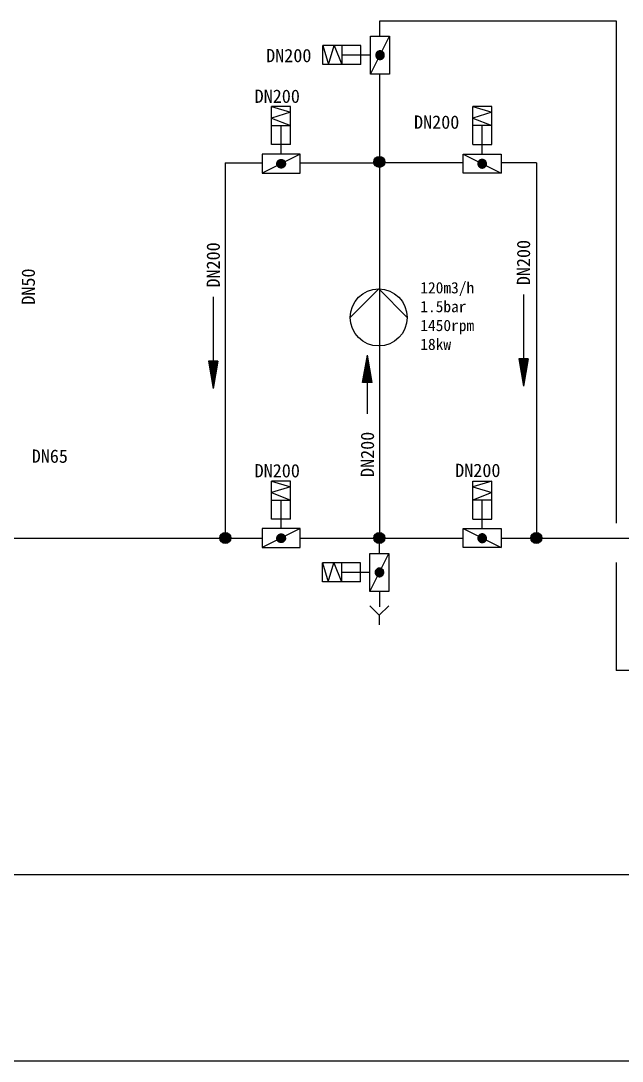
# Model space of a CAD drawing. Header units: millimetres. Extents: x 702 to 1891, y -286 to 555.
# Drawn here: x 1026.2 to 1077.9, y 144.3 to 233.8 of the extents above; entities that cross this region are included whole.
import ezdxf
from ezdxf.enums import TextEntityAlignment as Align

# ---------------------------------------------------------------- set-up
doc = ezdxf.new("R2010")
doc.units = ezdxf.units.MM
doc.header["$MEASUREMENT"] = 0
doc.linetypes.add('1', pattern=[0])
doc.layers.get('0').update_dxf_attribs({"linetype": 'CONTINUOUS'})
doc.layers.add('PRODUKT', color=3, linetype='CONTINUOUS')
doc.layers.add('TEXT', color=7, linetype='CONTINUOUS')

# ---------------------------------------------------------------- blocks, each defined once
blk = doc.blocks.new('P')
at = {"color": 3, "linetype": 'Continuous'}
for p, q in [((0, 2.2), (12.5, 0)), ((0, -2.2), (0, 2.2)), ((0, 1.73), (9.8, 0)), ((0, 1.25), (7.1, 0)), ((0, 0.78), (4.4, 0)), ((0, 0.3), (1.7, 0)), ((0, 0), (12.5, 0)), ((0, -2.2), (12.5, 0)), ((0, -0.3), (1.7, 0)), ((0, -0.78), (4.4, 0)), ((0, -1.25), (7.1, 0)), ((0, -1.73), (9.8, 0))]:
    blk.add_line(p, q, dxfattribs=at)

msp = doc.modelspace()

# ---------------------------------------------------------------- hatches: boundary and pattern name
at = {"layer": 'TEXT'}
for points in [[(1057.525, 221.699, 1), (1056.575, 221.699, 1)], [(1044.272, 189.324, 1), (1043.322, 189.324, 1)], [(1057.525, 189.324, 1), (1056.575, 189.324, 1)], [(1071.031, 189.324, 1), (1070.08, 189.324, 1)]]:
    msp.add_hatch(color=256, dxfattribs=at).paths.add_polyline_path(points)

# ---------------------------------------------------------------- linework, layer by layer
at = {"color": 3}
for p, q in [((1056.281, 232.523), (1057.916, 232.523)), ((1056.281, 229.252), (1056.281, 232.523)), ((1056.281, 229.252), (1057.916, 232.523)), ((1057.916, 232.523), (1057.916, 229.252)), ((1052.192, 230.07), (1052.192, 231.705)), ((1052.192, 231.705), (1052.682, 230.07)), ((1055.463, 231.705), (1052.192, 231.705)), ((1052.682, 230.07), (1053.173, 231.705)), ((1053.173, 231.705), (1053.827, 230.07)), ((1053.827, 231.705), (1053.827, 230.07)), ((1055.463, 230.07), (1055.463, 231.705)), ((1056.777, 231.047), (1056.762, 231.013)), ((1056.795, 231.08), (1056.777, 231.047)), ((1057.276, 230.555), (1056.779, 231.052)), ((1056.816, 231.11), (1056.795, 231.08)), ((1057.305, 230.572), (1056.796, 231.082)), ((1057.333, 230.591), (1056.815, 231.109)), ((1056.841, 231.139), (1056.816, 231.11)), ((1057.358, 230.612), (1056.836, 231.134)), ((1056.868, 231.164), (1056.841, 231.139)), ((1057.381, 230.636), (1056.859, 231.157)), ((1056.897, 231.187), (1056.868, 231.164)), ((1057.402, 230.661), (1056.885, 231.178)), ((1056.929, 231.207), (1056.897, 231.187)), ((1057.421, 230.688), (1056.912, 231.197)), ((1056.962, 231.223), (1056.929, 231.207)), ((1057.437, 230.718), (1056.942, 231.213)), ((1056.997, 231.236), (1056.962, 231.223)), ((1057.451, 230.75), (1056.974, 231.228)), ((1057.033, 231.245), (1056.997, 231.236)), ((1057.463, 230.785), (1057.008, 231.239)), ((1057.07, 231.251), (1057.033, 231.245)), ((1057.471, 230.822), (1057.046, 231.248)), ((1057.108, 231.253), (1057.07, 231.251)), ((1057.476, 230.864), (1057.088, 231.252)), ((1057.115, 231.253), (1057.108, 231.253)), ((1057.152, 231.25), (1057.115, 231.253)), ((1057.476, 230.911), (1057.135, 231.252)), ((1057.189, 231.244), (1057.152, 231.25)), ((1057.225, 231.233), (1057.189, 231.244)), ((1057.467, 230.965), (1057.189, 231.244)), ((1057.26, 231.22), (1057.225, 231.233)), ((1057.444, 231.035), (1057.259, 231.22)), ((1057.293, 231.203), (1057.26, 231.22)), ((1057.324, 231.183), (1057.293, 231.203)), ((1057.353, 231.159), (1057.324, 231.183)), ((1057.38, 231.133), (1057.353, 231.159)), ((1057.403, 231.104), (1057.38, 231.133)), ((1057.424, 231.073), (1057.403, 231.104)), ((1057.442, 231.041), (1057.424, 231.073)), ((1057.456, 231.006), (1057.442, 231.041)), ((1055.463, 230.887), (1053.827, 230.887)), ((1056.281, 230.887), (1055.463, 230.887)), ((1056.743, 230.941), (1056.739, 230.904)), ((1057.131, 230.515), (1056.739, 230.907)), ((1056.739, 230.904), (1056.739, 230.867)), ((1056.739, 230.867), (1056.742, 230.83)), ((1057.085, 230.515), (1056.739, 230.861)), ((1056.742, 230.83), (1056.75, 230.793)), ((1056.751, 230.978), (1056.743, 230.941)), ((1057.172, 230.52), (1056.744, 230.948)), ((1057.031, 230.523), (1056.746, 230.807)), ((1056.75, 230.793), (1056.761, 230.758)), ((1056.762, 231.013), (1056.751, 230.978)), ((1057.21, 230.529), (1056.753, 230.986)), ((1056.761, 230.758), (1056.775, 230.723)), ((1057.244, 230.541), (1056.765, 231.02)), ((1056.964, 230.544), (1056.768, 230.74)), ((1056.775, 230.723), (1056.793, 230.691)), ((1056.793, 230.691), (1056.814, 230.66)), ((1056.814, 230.66), (1056.838, 230.631)), ((1056.838, 230.631), (1056.865, 230.606)), ((1056.865, 230.606), (1056.894, 230.582)), ((1056.894, 230.582), (1056.926, 230.562)), ((1056.926, 230.562), (1056.959, 230.546)), ((1056.959, 230.546), (1056.994, 230.533)), ((1056.994, 230.533), (1057.03, 230.523)), ((1057.03, 230.523), (1057.067, 230.517)), ((1057.067, 230.517), (1057.104, 230.515)), ((1057.104, 230.515), (1057.141, 230.516)), ((1057.141, 230.516), (1057.178, 230.521)), ((1057.178, 230.521), (1057.214, 230.53)), ((1057.214, 230.53), (1057.249, 230.543)), ((1057.249, 230.543), (1057.283, 230.559)), ((1057.283, 230.559), (1057.315, 230.578)), ((1057.315, 230.578), (1057.344, 230.601)), ((1057.344, 230.601), (1057.372, 230.626)), ((1057.372, 230.626), (1057.396, 230.654)), ((1057.396, 230.654), (1057.418, 230.684)), ((1057.418, 230.684), (1057.437, 230.716)), ((1057.437, 230.716), (1057.452, 230.751)), ((1057.452, 230.751), (1057.463, 230.786)), ((1057.466, 230.97), (1057.456, 231.006)), ((1057.463, 230.786), (1057.471, 230.822)), ((1057.473, 230.934), (1057.466, 230.97)), ((1057.471, 230.822), (1057.476, 230.859)), ((1057.476, 230.897), (1057.473, 230.934)), ((1057.476, 230.859), (1057.476, 230.897)), ((1055.463, 230.07), (1052.192, 230.07)), ((1057.916, 229.252), (1056.281, 229.252)), ((1055.414, 187.187), (1052.143, 187.187)), ((1052.143, 187.187), (1052.634, 185.552)), ((1052.143, 185.552), (1052.143, 187.187)), ((1052.634, 185.552), (1053.125, 187.187)), ((1053.125, 187.187), (1053.779, 185.552)), ((1053.779, 187.187), (1053.779, 185.552)), ((1055.414, 185.552), (1055.414, 187.187)), ((1056.232, 188.005), (1057.868, 188.005)), ((1056.232, 184.734), (1057.868, 188.005)), ((1056.232, 184.734), (1056.232, 188.005)), ((1057.868, 188.005), (1057.868, 184.734)), ((1055.414, 186.369), (1053.779, 186.369)), ((1056.232, 186.369), (1055.414, 186.369)), ((1056.691, 186.386), (1056.69, 186.349)), ((1056.69, 186.349), (1056.694, 186.312)), ((1056.695, 186.423), (1056.691, 186.386)), ((1057.082, 185.997), (1056.691, 186.389)), ((1057.036, 185.997), (1056.691, 186.343)), ((1056.694, 186.312), (1056.701, 186.275)), ((1056.702, 186.46), (1056.695, 186.423)), ((1057.124, 186.002), (1056.696, 186.43)), ((1056.983, 186.005), (1056.698, 186.289)), ((1056.701, 186.275), (1056.712, 186.24)), ((1056.713, 186.495), (1056.702, 186.46)), ((1057.161, 186.011), (1056.704, 186.468)), ((1056.728, 186.529), (1056.713, 186.495)), ((1057.196, 186.023), (1056.716, 186.502)), ((1056.747, 186.562), (1056.728, 186.529)), ((1057.228, 186.037), (1056.731, 186.534)), ((1056.768, 186.592), (1056.747, 186.562)), ((1057.257, 186.054), (1056.748, 186.563)), ((1057.284, 186.073), (1056.767, 186.591)), ((1056.792, 186.621), (1056.768, 186.592)), ((1057.309, 186.094), (1056.788, 186.616)), ((1056.819, 186.646), (1056.792, 186.621)), ((1057.332, 186.118), (1056.811, 186.639)), ((1056.849, 186.669), (1056.819, 186.646)), ((1057.353, 186.143), (1056.836, 186.66)), ((1056.88, 186.689), (1056.849, 186.669)), ((1057.372, 186.17), (1056.864, 186.679)), ((1056.914, 186.705), (1056.88, 186.689)), ((1057.389, 186.2), (1056.893, 186.695)), ((1056.949, 186.718), (1056.914, 186.705)), ((1057.403, 186.232), (1056.925, 186.71)), ((1056.985, 186.727), (1056.949, 186.718)), ((1057.415, 186.267), (1056.96, 186.721)), ((1057.022, 186.733), (1056.985, 186.727)), ((1057.423, 186.304), (1056.998, 186.73)), ((1057.059, 186.735), (1057.022, 186.733)), ((1057.428, 186.346), (1057.04, 186.734)), ((1057.067, 186.735), (1057.059, 186.735)), ((1057.104, 186.732), (1057.067, 186.735)), ((1057.427, 186.393), (1057.086, 186.734)), ((1057.141, 186.726), (1057.104, 186.732)), ((1057.176, 186.715), (1057.141, 186.726)), ((1057.419, 186.447), (1057.141, 186.725)), ((1057.211, 186.702), (1057.176, 186.715)), ((1057.396, 186.517), (1057.21, 186.702)), ((1057.244, 186.685), (1057.211, 186.702)), ((1057.275, 186.665), (1057.244, 186.685)), ((1057.305, 186.641), (1057.275, 186.665)), ((1057.331, 186.615), (1057.305, 186.641)), ((1057.355, 186.586), (1057.331, 186.615)), ((1057.376, 186.555), (1057.355, 186.586)), ((1057.393, 186.522), (1057.376, 186.555)), ((1057.407, 186.488), (1057.393, 186.522)), ((1057.403, 186.232), (1057.415, 186.268)), ((1057.418, 186.452), (1057.407, 186.488)), ((1057.415, 186.268), (1057.423, 186.304)), ((1057.425, 186.416), (1057.418, 186.452)), ((1057.423, 186.304), (1057.427, 186.341)), ((1057.428, 186.379), (1057.425, 186.416)), ((1057.427, 186.341), (1057.428, 186.379)), ((1055.414, 185.552), (1052.143, 185.552)), ((1056.712, 186.24), (1056.727, 186.205)), ((1056.915, 186.026), (1056.719, 186.222)), ((1056.727, 186.205), (1056.745, 186.173)), ((1056.745, 186.173), (1056.766, 186.142)), ((1056.766, 186.142), (1056.79, 186.113)), ((1056.79, 186.113), (1056.816, 186.087)), ((1056.816, 186.087), (1056.846, 186.064)), ((1056.846, 186.064), (1056.877, 186.044)), ((1056.877, 186.044), (1056.91, 186.028)), ((1056.91, 186.028), (1056.945, 186.014)), ((1056.945, 186.014), (1056.981, 186.005)), ((1056.981, 186.005), (1057.018, 185.999)), ((1057.018, 185.999), (1057.055, 185.997)), ((1057.055, 185.997), (1057.093, 185.998)), ((1057.093, 185.998), (1057.129, 186.003)), ((1057.129, 186.003), (1057.166, 186.012)), ((1057.166, 186.012), (1057.201, 186.025)), ((1057.201, 186.025), (1057.234, 186.041)), ((1057.234, 186.041), (1057.266, 186.06)), ((1057.266, 186.06), (1057.296, 186.083)), ((1057.296, 186.083), (1057.323, 186.108)), ((1057.323, 186.108), (1057.348, 186.136)), ((1057.348, 186.136), (1057.37, 186.166)), ((1057.37, 186.166), (1057.388, 186.198)), ((1057.388, 186.198), (1057.403, 186.232)), ((1057.868, 184.734), (1056.232, 184.734))]:
    msp.add_line(p, q, dxfattribs=at)
at = {"color": 3, "linetype": '1'}
for p, q in [((1047.776, 223.186), (1047.776, 226.457)), ((1049.412, 226.457), (1047.776, 226.457)), ((1047.776, 226.457), (1049.412, 225.967)), ((1049.412, 225.967), (1047.776, 225.476)), ((1049.412, 223.186), (1049.412, 226.457)), ((1065.081, 223.186), (1065.081, 226.457)), ((1065.081, 226.457), (1066.717, 225.967)), ((1066.717, 226.457), (1065.081, 226.457)), ((1066.717, 225.967), (1065.081, 225.476)), ((1066.717, 223.186), (1066.717, 226.457)), ((1047.776, 225.476), (1049.412, 224.822)), ((1047.776, 224.822), (1049.412, 224.822)), ((1048.594, 223.186), (1048.594, 224.822)), ((1065.081, 225.476), (1066.717, 224.822)), ((1047.776, 194.223), (1049.412, 193.732)), ((1049.412, 194.223), (1047.776, 194.223)), ((1047.776, 190.952), (1047.776, 194.223)), ((1049.412, 193.732), (1047.776, 193.242)), ((1049.412, 190.952), (1049.412, 194.223)), ((1065.081, 190.952), (1065.081, 194.223)), ((1066.717, 194.223), (1065.081, 193.732)), ((1065.081, 194.223), (1066.717, 194.223)), ((1065.081, 193.732), (1066.717, 193.242)), ((1066.717, 190.952), (1066.717, 194.223)), ((1047.776, 193.242), (1049.412, 192.587)), ((1047.776, 192.587), (1049.412, 192.587)), ((1048.594, 190.952), (1048.594, 192.587)), ((1066.717, 193.242), (1065.081, 192.587)), ((1066.717, 192.587), (1065.081, 192.587)), ((1065.899, 190.952), (1065.899, 192.587)), ((1049.412, 190.952), (1047.776, 190.952)), ((1048.594, 190.134), (1048.594, 190.952)), ((1065.081, 190.952), (1066.717, 190.952)), ((1065.899, 190.134), (1065.899, 190.952)), ((1050.229, 190.134), (1046.958, 188.498)), ((1046.958, 190.134), (1046.958, 188.498)), ((1050.229, 190.134), (1046.958, 190.134)), ((1050.229, 188.498), (1050.229, 190.134)), ((1064.264, 188.498), (1064.264, 190.134)), ((1064.264, 190.134), (1067.535, 188.498)), ((1064.264, 190.134), (1067.535, 190.134)), ((1067.535, 190.134), (1067.535, 188.498)), ((1048.229, 189.307), (1048.23, 189.344)), ((1048.617, 188.939), (1048.229, 189.327)), ((1048.229, 189.299), (1048.229, 189.307)), ((1048.231, 189.262), (1048.229, 189.299)), ((1048.23, 189.344), (1048.236, 189.381)), ((1048.57, 188.939), (1048.23, 189.28)), ((1048.238, 189.226), (1048.231, 189.262)), ((1048.659, 188.943), (1048.234, 189.368)), ((1048.236, 189.381), (1048.245, 189.417)), ((1048.248, 189.19), (1048.238, 189.226)), ((1048.516, 188.947), (1048.238, 189.225)), ((1048.697, 188.952), (1048.242, 189.406)), ((1048.245, 189.417), (1048.258, 189.452)), ((1048.261, 189.155), (1048.248, 189.19)), ((1048.731, 188.963), (1048.254, 189.441)), ((1048.258, 189.452), (1048.275, 189.486)), ((1048.446, 188.97), (1048.261, 189.156)), ((1048.278, 189.122), (1048.261, 189.155)), ((1048.763, 188.977), (1048.268, 189.473)), ((1048.275, 189.486), (1048.294, 189.517)), ((1048.299, 189.091), (1048.278, 189.122)), ((1048.793, 188.994), (1048.285, 189.502)), ((1048.294, 189.517), (1048.317, 189.547)), ((1048.322, 189.062), (1048.299, 189.091)), ((1048.82, 189.013), (1048.303, 189.53)), ((1048.317, 189.547), (1048.343, 189.574)), ((1048.348, 189.035), (1048.322, 189.062)), ((1048.846, 189.034), (1048.324, 189.555)), ((1048.343, 189.574), (1048.371, 189.598)), ((1048.869, 189.057), (1048.347, 189.578)), ((1048.377, 189.011), (1048.348, 189.035)), ((1048.371, 189.598), (1048.401, 189.62)), ((1048.89, 189.082), (1048.372, 189.599)), ((1048.408, 188.991), (1048.377, 189.011)), ((1048.909, 189.109), (1048.4, 189.619)), ((1048.401, 189.62), (1048.434, 189.638)), ((1048.441, 188.973), (1048.408, 188.991)), ((1048.926, 189.139), (1048.429, 189.635)), ((1048.434, 189.638), (1048.468, 189.653)), ((1048.475, 188.959), (1048.441, 188.973)), ((1048.94, 189.17), (1048.461, 189.65)), ((1048.468, 189.653), (1048.504, 189.664)), ((1048.511, 188.948), (1048.475, 188.959)), ((1048.952, 189.205), (1048.495, 189.662)), ((1048.504, 189.664), (1048.54, 189.672)), ((1048.548, 188.941), (1048.511, 188.948)), ((1048.961, 189.242), (1048.533, 189.67)), ((1048.54, 189.672), (1048.577, 189.676)), ((1048.966, 189.284), (1048.574, 189.675)), ((1048.577, 189.676), (1048.614, 189.676)), ((1048.614, 189.676), (1048.651, 189.672)), ((1048.966, 189.33), (1048.62, 189.675)), ((1048.659, 188.943), (1048.622, 188.939)), ((1048.651, 189.672), (1048.688, 189.665)), ((1048.695, 188.951), (1048.659, 188.943)), ((1048.959, 189.383), (1048.674, 189.668)), ((1048.688, 189.665), (1048.724, 189.654)), ((1048.731, 188.963), (1048.695, 188.951)), ((1048.724, 189.654), (1048.758, 189.639)), ((1048.765, 188.978), (1048.731, 188.963)), ((1048.937, 189.451), (1048.741, 189.647)), ((1048.758, 189.639), (1048.791, 189.622)), ((1048.797, 188.997), (1048.765, 188.978)), ((1048.791, 189.622), (1048.821, 189.601)), ((1048.827, 189.018), (1048.797, 188.997)), ((1048.821, 189.601), (1048.85, 189.576)), ((1048.855, 189.043), (1048.827, 189.018)), ((1048.85, 189.576), (1048.876, 189.55)), ((1048.881, 189.07), (1048.855, 189.043)), ((1048.876, 189.55), (1048.899, 189.52)), ((1048.903, 189.1), (1048.881, 189.07)), ((1048.899, 189.52), (1048.919, 189.489)), ((1048.922, 189.132), (1048.903, 189.1)), ((1048.919, 189.489), (1048.935, 189.456)), ((1048.938, 189.165), (1048.922, 189.132)), ((1048.935, 189.456), (1048.949, 189.421)), ((1048.951, 189.201), (1048.938, 189.165)), ((1048.949, 189.421), (1048.958, 189.385)), ((1048.96, 189.237), (1048.951, 189.201)), ((1048.958, 189.385), (1048.964, 189.348)), ((1048.965, 189.274), (1048.96, 189.237)), ((1048.964, 189.348), (1048.967, 189.311)), ((1048.967, 189.311), (1048.965, 189.274)), ((1065.529, 189.348), (1065.526, 189.311)), ((1065.526, 189.311), (1065.528, 189.274)), ((1065.527, 189.284), (1065.919, 189.675)), ((1065.527, 189.33), (1065.873, 189.675)), ((1065.528, 189.274), (1065.533, 189.237)), ((1065.535, 189.385), (1065.529, 189.348)), ((1065.532, 189.242), (1065.96, 189.67)), ((1065.533, 189.237), (1065.542, 189.201)), ((1065.534, 189.383), (1065.819, 189.668)), ((1065.544, 189.421), (1065.535, 189.385)), ((1065.541, 189.205), (1065.998, 189.662)), ((1065.542, 189.201), (1065.555, 189.165)), ((1065.558, 189.456), (1065.544, 189.421)), ((1065.553, 189.17), (1066.032, 189.65)), ((1065.555, 189.165), (1065.571, 189.132)), ((1065.556, 189.451), (1065.752, 189.647)), ((1065.574, 189.489), (1065.558, 189.456)), ((1065.567, 189.139), (1066.064, 189.635)), ((1065.571, 189.132), (1065.59, 189.1)), ((1065.594, 189.52), (1065.574, 189.489)), ((1065.584, 189.109), (1066.093, 189.619)), ((1065.59, 189.1), (1065.612, 189.07)), ((1065.617, 189.55), (1065.594, 189.52)), ((1065.603, 189.082), (1066.121, 189.599)), ((1065.612, 189.07), (1065.638, 189.043)), ((1065.643, 189.576), (1065.617, 189.55)), ((1065.624, 189.057), (1066.146, 189.578)), ((1065.638, 189.043), (1065.666, 189.018)), ((1065.672, 189.601), (1065.643, 189.576)), ((1065.647, 189.034), (1066.169, 189.555)), ((1065.666, 189.018), (1065.696, 188.997)), ((1065.702, 189.622), (1065.672, 189.601)), ((1065.673, 189.013), (1066.19, 189.53)), ((1065.696, 188.997), (1065.728, 188.978)), ((1065.7, 188.994), (1066.209, 189.502)), ((1065.735, 189.639), (1065.702, 189.622)), ((1065.728, 188.978), (1065.762, 188.963)), ((1065.73, 188.977), (1066.225, 189.473)), ((1065.769, 189.654), (1065.735, 189.639)), ((1065.762, 188.963), (1066.239, 189.441)), ((1065.762, 188.963), (1065.798, 188.951)), ((1065.805, 189.665), (1065.769, 189.654)), ((1065.796, 188.952), (1066.251, 189.406)), ((1065.798, 188.951), (1065.834, 188.943)), ((1065.842, 189.672), (1065.805, 189.665)), ((1065.834, 188.943), (1066.259, 189.368)), ((1065.834, 188.943), (1065.871, 188.939)), ((1065.879, 189.676), (1065.842, 189.672)), ((1065.876, 188.939), (1066.264, 189.327)), ((1065.916, 189.676), (1065.879, 189.676)), ((1065.953, 189.672), (1065.916, 189.676)), ((1065.923, 188.939), (1066.263, 189.28)), ((1065.945, 188.941), (1065.982, 188.948)), ((1065.989, 189.664), (1065.953, 189.672)), ((1065.977, 188.947), (1066.255, 189.225)), ((1065.982, 188.948), (1066.018, 188.959)), ((1066.025, 189.653), (1065.989, 189.664)), ((1066.018, 188.959), (1066.052, 188.973)), ((1066.059, 189.638), (1066.025, 189.653)), ((1066.047, 188.97), (1066.232, 189.156)), ((1066.052, 188.973), (1066.085, 188.991)), ((1066.092, 189.62), (1066.059, 189.638)), ((1066.085, 188.991), (1066.116, 189.011)), ((1066.122, 189.598), (1066.092, 189.62)), ((1066.116, 189.011), (1066.145, 189.035)), ((1066.15, 189.574), (1066.122, 189.598)), ((1066.145, 189.035), (1066.171, 189.062)), ((1066.176, 189.547), (1066.15, 189.574)), ((1066.171, 189.062), (1066.194, 189.091)), ((1066.199, 189.517), (1066.176, 189.547)), ((1066.194, 189.091), (1066.215, 189.122)), ((1066.218, 189.486), (1066.199, 189.517)), ((1066.215, 189.122), (1066.232, 189.155)), ((1066.235, 189.452), (1066.218, 189.486)), ((1066.232, 189.155), (1066.245, 189.19)), ((1066.248, 189.417), (1066.235, 189.452)), ((1066.245, 189.19), (1066.255, 189.226)), ((1066.257, 189.381), (1066.248, 189.417)), ((1066.255, 189.226), (1066.262, 189.262)), ((1066.263, 189.344), (1066.257, 189.381)), ((1066.262, 189.262), (1066.264, 189.299)), ((1066.264, 189.307), (1066.263, 189.344)), ((1066.264, 189.299), (1066.264, 189.307)), ((1046.958, 188.498), (1050.229, 188.498)), ((1048.585, 188.938), (1048.548, 188.941)), ((1048.622, 188.939), (1048.585, 188.938)), ((1067.535, 188.498), (1064.264, 188.498)), ((1065.871, 188.939), (1065.908, 188.938)), ((1065.908, 188.938), (1065.945, 188.941))]:
    msp.add_line(p, q, dxfattribs=at)
for p, q in [((1042.756, 210.093), (1042.756, 204.537)), ((1069.448, 210.297), (1069.448, 204.741)), ((1056.019, 200.021), (1056.019, 202.724))]:
    msp.add_line(p, q)
at = {"layer": 'PRODUKT'}
for p, q in [((1057.098, 233.842), (1077.417, 233.842)), ((1057.098, 232.523), (1057.098, 233.842)), ((1077.417, 233.842), (1077.417, 190.618)), ((1057.05, 229.252), (1057.05, 221.699)), ((1066.717, 224.822), (1065.081, 224.822)), ((1065.899, 223.186), (1065.899, 224.822)), ((1049.412, 223.186), (1047.776, 223.186)), ((1048.594, 222.368), (1048.594, 223.186)), ((1065.081, 223.186), (1066.717, 223.186)), ((1065.899, 222.368), (1065.899, 223.186)), ((1050.229, 222.368), (1046.958, 222.368)), ((1050.229, 222.368), (1046.958, 220.733)), ((1046.958, 222.368), (1046.958, 220.733)), ((1050.229, 220.733), (1050.229, 222.368)), ((1064.264, 220.733), (1064.264, 222.368)), ((1064.264, 222.368), (1067.535, 222.368)), ((1064.264, 222.368), (1067.535, 220.733)), ((1067.535, 222.368), (1067.535, 220.733)), ((1043.797, 221.606), (1043.797, 189.324)), ((1043.797, 221.606), (1046.958, 221.606)), ((1048.229, 221.541), (1048.23, 221.579)), ((1048.617, 221.173), (1048.229, 221.561)), ((1048.229, 221.534), (1048.229, 221.541)), ((1048.231, 221.497), (1048.229, 221.534)), ((1048.23, 221.579), (1048.236, 221.615)), ((1048.57, 221.173), (1048.23, 221.514)), ((1048.238, 221.46), (1048.231, 221.497)), ((1048.659, 221.177), (1048.234, 221.602)), ((1048.236, 221.615), (1048.245, 221.651)), ((1048.516, 221.181), (1048.238, 221.46)), ((1048.248, 221.424), (1048.238, 221.46)), ((1048.697, 221.186), (1048.242, 221.64)), ((1048.245, 221.651), (1048.258, 221.686)), ((1048.261, 221.389), (1048.248, 221.424)), ((1048.731, 221.197), (1048.254, 221.675)), ((1048.258, 221.686), (1048.275, 221.72)), ((1048.446, 221.205), (1048.261, 221.39)), ((1048.278, 221.356), (1048.261, 221.389)), ((1048.763, 221.212), (1048.268, 221.707)), ((1048.275, 221.72), (1048.294, 221.752)), ((1048.299, 221.325), (1048.278, 221.356)), ((1048.793, 221.228), (1048.285, 221.737)), ((1048.294, 221.752), (1048.317, 221.781)), ((1048.322, 221.296), (1048.299, 221.325)), ((1048.82, 221.247), (1048.303, 221.764)), ((1048.317, 221.781), (1048.343, 221.808)), ((1048.348, 221.269), (1048.322, 221.296)), ((1048.846, 221.268), (1048.324, 221.789)), ((1048.343, 221.808), (1048.371, 221.832)), ((1048.869, 221.291), (1048.347, 221.813)), ((1048.377, 221.246), (1048.348, 221.269)), ((1048.371, 221.832), (1048.401, 221.854)), ((1048.89, 221.316), (1048.372, 221.834)), ((1048.408, 221.225), (1048.377, 221.246)), ((1048.909, 221.343), (1048.4, 221.853)), ((1048.401, 221.854), (1048.434, 221.872)), ((1048.441, 221.207), (1048.408, 221.225)), ((1048.926, 221.373), (1048.429, 221.87)), ((1048.434, 221.872), (1048.468, 221.887)), ((1048.475, 221.193), (1048.441, 221.207)), ((1048.94, 221.405), (1048.461, 221.884)), ((1048.468, 221.887), (1048.504, 221.898)), ((1048.511, 221.183), (1048.475, 221.193)), ((1048.952, 221.439), (1048.495, 221.896)), ((1048.504, 221.898), (1048.54, 221.906)), ((1048.548, 221.176), (1048.511, 221.183)), ((1048.961, 221.477), (1048.533, 221.905)), ((1048.54, 221.906), (1048.577, 221.91)), ((1048.966, 221.518), (1048.574, 221.91)), ((1048.577, 221.91), (1048.614, 221.91)), ((1048.614, 221.91), (1048.651, 221.906)), ((1048.966, 221.564), (1048.62, 221.91)), ((1048.651, 221.906), (1048.688, 221.899)), ((1048.695, 221.185), (1048.659, 221.177)), ((1048.959, 221.618), (1048.674, 221.902)), ((1048.688, 221.899), (1048.724, 221.888)), ((1048.731, 221.197), (1048.695, 221.185)), ((1048.724, 221.888), (1048.758, 221.874)), ((1048.765, 221.212), (1048.731, 221.197)), ((1048.937, 221.685), (1048.741, 221.881)), ((1048.758, 221.874), (1048.791, 221.856)), ((1048.797, 221.231), (1048.765, 221.212)), ((1048.791, 221.856), (1048.821, 221.835)), ((1048.827, 221.252), (1048.797, 221.231)), ((1048.821, 221.835), (1048.85, 221.811)), ((1048.855, 221.277), (1048.827, 221.252)), ((1048.85, 221.811), (1048.876, 221.784)), ((1048.881, 221.304), (1048.855, 221.277)), ((1048.876, 221.784), (1048.899, 221.755)), ((1048.903, 221.334), (1048.881, 221.304)), ((1048.899, 221.755), (1048.919, 221.723)), ((1048.922, 221.366), (1048.903, 221.334)), ((1048.919, 221.723), (1048.935, 221.69)), ((1048.938, 221.4), (1048.922, 221.366)), ((1048.935, 221.69), (1048.949, 221.655)), ((1048.951, 221.435), (1048.938, 221.4)), ((1048.949, 221.655), (1048.958, 221.619)), ((1048.96, 221.471), (1048.951, 221.435)), ((1048.958, 221.619), (1048.964, 221.582)), ((1048.965, 221.508), (1048.96, 221.471)), ((1048.964, 221.582), (1048.967, 221.545)), ((1048.967, 221.545), (1048.965, 221.508)), ((1050.229, 221.606), (1057.05, 221.606)), ((1057.05, 221.606), (1057.05, 189.324)), ((1064.264, 221.606), (1057.05, 221.606)), ((1065.529, 221.582), (1065.526, 221.545)), ((1065.526, 221.545), (1065.528, 221.508)), ((1065.527, 221.564), (1065.873, 221.91)), ((1065.527, 221.518), (1065.919, 221.91)), ((1065.528, 221.508), (1065.533, 221.471)), ((1065.535, 221.619), (1065.529, 221.582)), ((1065.532, 221.477), (1065.96, 221.905)), ((1065.533, 221.471), (1065.542, 221.435)), ((1065.534, 221.618), (1065.819, 221.902)), ((1065.544, 221.655), (1065.535, 221.619)), ((1065.541, 221.439), (1065.998, 221.896)), ((1065.542, 221.435), (1065.555, 221.4)), ((1065.558, 221.69), (1065.544, 221.655)), ((1065.553, 221.405), (1066.032, 221.884)), ((1065.555, 221.4), (1065.571, 221.366)), ((1065.556, 221.685), (1065.752, 221.881)), ((1065.574, 221.723), (1065.558, 221.69)), ((1065.567, 221.373), (1066.064, 221.87)), ((1065.571, 221.366), (1065.59, 221.334)), ((1065.594, 221.755), (1065.574, 221.723)), ((1065.584, 221.343), (1066.093, 221.853)), ((1065.59, 221.334), (1065.612, 221.304)), ((1065.617, 221.784), (1065.594, 221.755)), ((1065.603, 221.316), (1066.121, 221.834)), ((1065.612, 221.304), (1065.638, 221.277)), ((1065.643, 221.811), (1065.617, 221.784)), ((1065.624, 221.291), (1066.146, 221.813)), ((1065.638, 221.277), (1065.666, 221.252)), ((1065.672, 221.835), (1065.643, 221.811)), ((1065.647, 221.268), (1066.169, 221.789)), ((1065.666, 221.252), (1065.696, 221.231)), ((1065.702, 221.856), (1065.672, 221.835)), ((1065.673, 221.247), (1066.19, 221.764)), ((1065.696, 221.231), (1065.728, 221.212)), ((1065.7, 221.228), (1066.209, 221.737)), ((1065.735, 221.874), (1065.702, 221.856)), ((1065.728, 221.212), (1065.762, 221.197)), ((1065.73, 221.212), (1066.225, 221.707)), ((1065.769, 221.888), (1065.735, 221.874)), ((1065.762, 221.197), (1066.239, 221.675)), ((1065.762, 221.197), (1065.798, 221.185)), ((1065.805, 221.899), (1065.769, 221.888)), ((1065.796, 221.186), (1066.251, 221.64)), ((1065.798, 221.185), (1065.834, 221.177)), ((1065.842, 221.906), (1065.805, 221.899)), ((1065.834, 221.177), (1066.259, 221.602)), ((1065.879, 221.91), (1065.842, 221.906)), ((1065.876, 221.173), (1066.264, 221.561)), ((1065.916, 221.91), (1065.879, 221.91)), ((1065.953, 221.906), (1065.916, 221.91)), ((1065.923, 221.173), (1066.263, 221.514)), ((1065.945, 221.176), (1065.982, 221.183)), ((1065.989, 221.898), (1065.953, 221.906)), ((1065.977, 221.181), (1066.255, 221.46)), ((1065.982, 221.183), (1066.018, 221.193)), ((1066.025, 221.887), (1065.989, 221.898)), ((1066.018, 221.193), (1066.052, 221.207)), ((1066.059, 221.872), (1066.025, 221.887)), ((1066.047, 221.205), (1066.232, 221.39)), ((1066.052, 221.207), (1066.085, 221.225)), ((1066.092, 221.854), (1066.059, 221.872)), ((1066.085, 221.225), (1066.116, 221.246)), ((1066.122, 221.832), (1066.092, 221.854)), ((1066.116, 221.246), (1066.145, 221.269)), ((1066.15, 221.808), (1066.122, 221.832)), ((1066.145, 221.269), (1066.171, 221.296)), ((1066.176, 221.781), (1066.15, 221.808)), ((1066.171, 221.296), (1066.194, 221.325)), ((1066.199, 221.752), (1066.176, 221.781)), ((1066.194, 221.325), (1066.215, 221.356)), ((1066.218, 221.72), (1066.199, 221.752)), ((1066.215, 221.356), (1066.232, 221.389)), ((1066.235, 221.686), (1066.218, 221.72)), ((1066.232, 221.389), (1066.245, 221.424)), ((1066.248, 221.651), (1066.235, 221.686)), ((1066.245, 221.424), (1066.255, 221.46)), ((1066.257, 221.615), (1066.248, 221.651)), ((1066.255, 221.46), (1066.262, 221.497)), ((1066.263, 221.579), (1066.257, 221.615)), ((1066.262, 221.497), (1066.264, 221.534)), ((1066.264, 221.541), (1066.263, 221.579)), ((1066.264, 221.534), (1066.264, 221.541)), ((1070.555, 221.606), (1067.535, 221.606)), ((1070.555, 221.606), (1070.555, 189.324)), ((1046.958, 220.733), (1050.229, 220.733)), ((1048.585, 221.172), (1048.548, 221.176)), ((1048.622, 221.173), (1048.585, 221.172)), ((1048.659, 221.177), (1048.622, 221.173)), ((1067.535, 220.733), (1064.264, 220.733)), ((1065.834, 221.177), (1065.871, 221.173)), ((1065.871, 221.173), (1065.908, 221.172)), ((1065.908, 221.172), (1065.945, 221.176)), ((1056.993, 210.763), (1054.54, 208.31)), ((1056.993, 210.763), (1059.446, 208.31)), ((1057.05, 210.763), (1057.05, 205.857)), ((993.842, 189.324), (1035.671, 189.324)), ((1035.671, 189.324), (1046.958, 189.324)), ((1050.229, 189.324), (1064.264, 189.324)), ((1057.05, 188.005), (1057.05, 189.324)), ((1067.535, 189.324), (1111.484, 189.324)), ((1077.417, 187.22), (1077.417, 177.918)), ((1057.05, 184.734), (1057.05, 183.395)), ((1057.043, 182.677), (1056.225, 183.495)), ((1057.861, 183.495), (1057.043, 182.677)), ((1057.043, 182.677), (1057.043, 181.86)), ((1181.147, 177.918), (1077.417, 177.918)), ((907.483, 160.359), (1035.671, 160.359)), ((1035.671, 160.359), (1115.062, 160.359)), ((1419.617, 144.296), (939.56, 144.296))]:
    msp.add_line(p, q, dxfattribs=at)
msp.add_circle((1056.993, 208.31), 2.453, dxfattribs=at)
at = {"layer": 'TEXT'}
for centre in [(1057.05, 221.699), (1043.797, 189.324), (1057.05, 189.324), (1070.555, 189.324)]:
    msp.add_circle(centre, 0.475, dxfattribs=at)

# ---------------------------------------------------------------- block references
at = {"yscale": 0.1869216428851202, "zscale": 0.1869216428851201, "rotation": 89.99999999999999}
for p, xscale in [((1042.756, 204.537), -0.1869216428851271), ((1056.019, 202.724), 0.1869216428851271), ((1069.448, 204.741), -0.1869216428851271)]:
    msp.add_blockref('P', p, dxfattribs=dict(at, xscale=xscale))

# ---------------------------------------------------------------- texts
at = {"insert": (1060.569, 211.356), "char_height": 0.9736, "width": 65.72681, "attachment_point": 1}
msp.add_mtext('120m3/h\\P1.5bar\\P1450rpm\\P18kw', dxfattribs=at)
at = {"layer": 'TEXT'}
for s, p in [('DN200', (1047.31, 229.936)), ('DN200', (1046.318, 226.437)), ('DN200', (1060.032, 224.207)), ('DN65', (1027.142, 195.457)), ('DN200', (1046.318, 194.203)), ('DN200', (1063.572, 194.23))]:
    msp.add_text(s, height=1.1449, dxfattribs=at).set_placement(p, align=Align.BOTTOM_LEFT)
for s, p in [('DN200', (1043.671, 210.883)), ('DN200', (1070.363, 211.088)), ('DN50', (1027.759, 209.409)), ('DN200', (1056.934, 194.579))]:
    msp.add_text(s, height=1.1449, rotation=90, dxfattribs=at).set_placement(p, align=Align.BOTTOM_LEFT)

doc.saveas('drawing.dxf')
